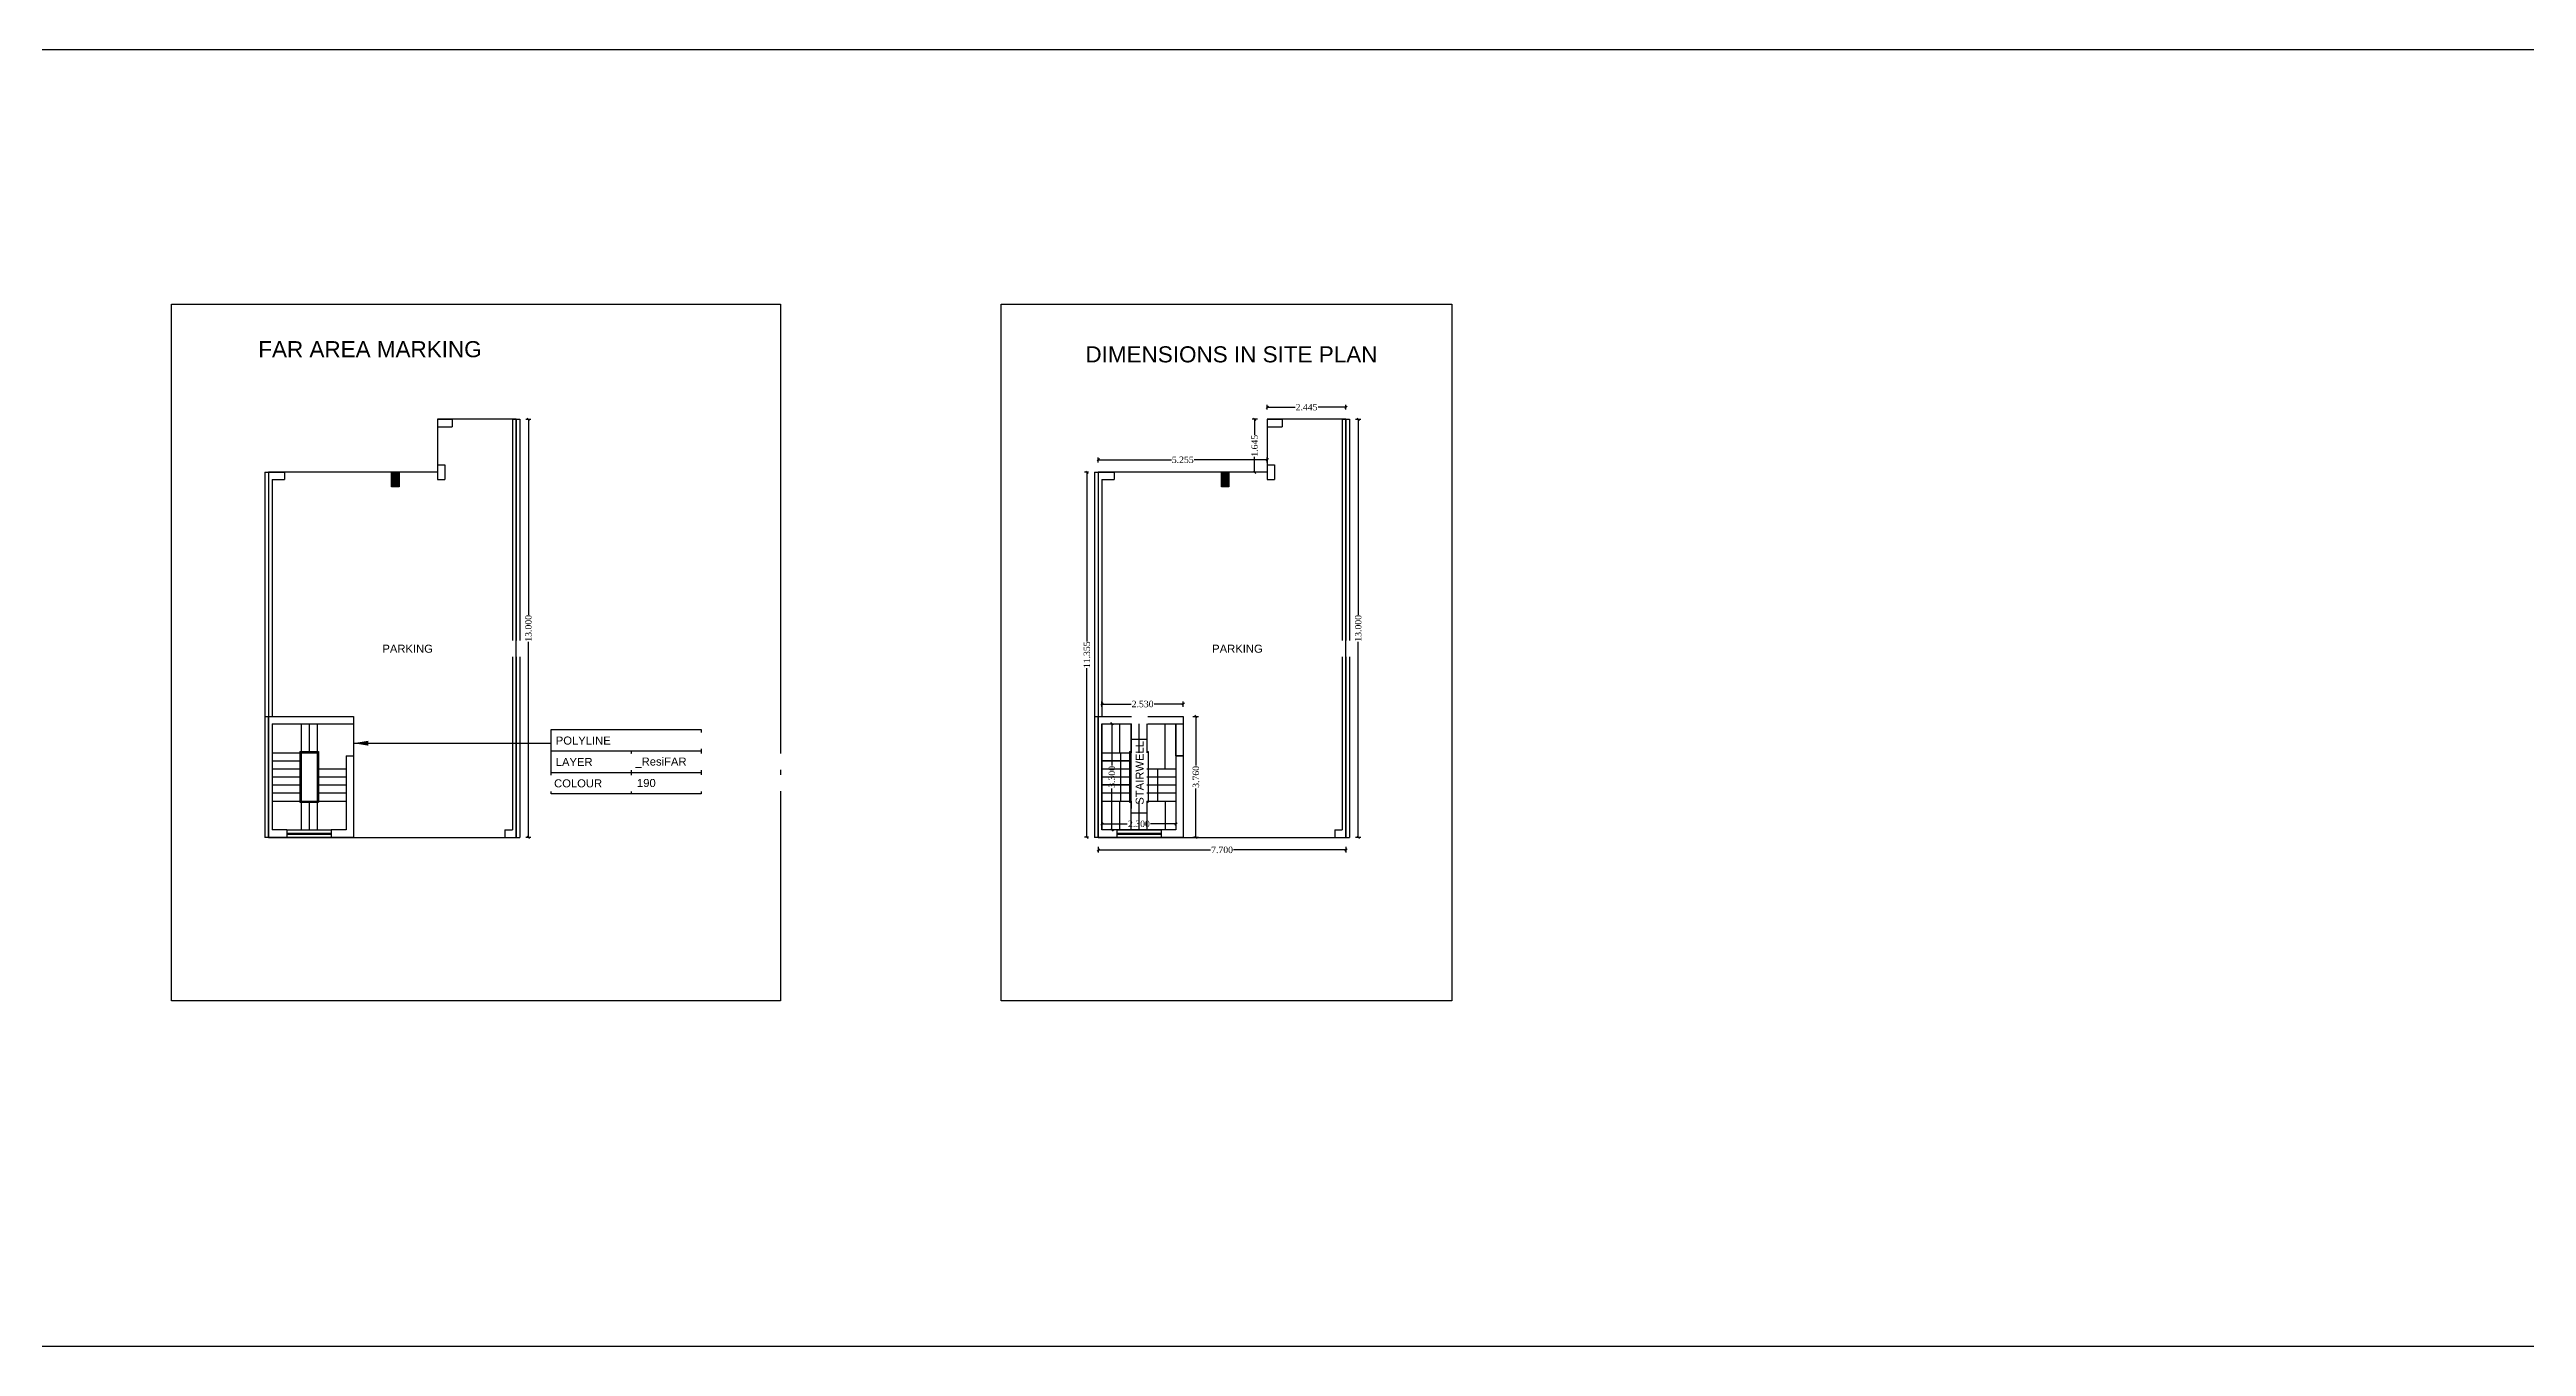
# Model space of a CAD drawing. Header units: metres. Extents: x 180 to 389, y -165 to 195.
# Drawn here: x 228.8 to 305.8, y 46.8 to 87.2 of the extents above; entities that cross this region are included whole.
import ezdxf

# ---------------------------------------------------------------- set-up
doc = ezdxf.new("R2010")
doc.units = ezdxf.units.M
doc.header["$LTSCALE"] = 2
doc.header["$MEASUREMENT"] = 0
for name, color, linetype in [('_CoverageProposed', 215, 'Continuous'), ('_Dimension', 87, 'Continuous'), ('_Door', 114, 'Continuous'), ('_Parking', 60, 'Continuous'), ('_ResiFAR', 190, 'Continuous'), ('_StaircaseLanding', 210, 'Continuous'), ('_StaircaseWell', 140, 'Continuous'), ('_StairFlight', 105, 'Continuous'), ('_Stairs', 120, 'Continuous')]:
    doc.layers.add(name, color=color, linetype=linetype)
doc.styles.add('DRAWING', font='times.ttf', dxfattribs={"height": 0.2})
doc.styles.get("Standard").update_dxf_attribs({"font": 'arial.ttf'})
doc.dimstyles.new('Copy of DRAWING', dxfattribs={"dimtxt": 0.2, "dimasz": 0.46, "dimexe": 0.076, "dimexo": 0.3, "dimgap": 0.037, "dimtad": 0, "dimdec": 3, "dimzin": 0, "dimdsep": 46, "dimtxsty": 'DRAWING', "dimblk": 'ARCHTICK', "dimtsz": 0.037, "dimcen": 0.09, "dimclre": 256, "dimclrt": 256, "dimadec": 0, "dimazin": 0, "dimtfac": 1, "dimtdec": 3, "dimtix": 1, "dimtofl": 0, "dimtmove": 2, "dimatfit": 3, "dimfxl": 1, "dimtolj": 1, "dimtzin": 0, "dimarcsym": 0})
doc.dimstyles.new('DRAWING', dxfattribs={"dimtxt": 0.2, "dimasz": 0.076, "dimexe": 0.076, "dimexo": 0.3, "dimgap": 0.037, "dimtad": 0, "dimdec": 3, "dimzin": 0, "dimdsep": 46, "dimtxsty": 'DRAWING', "dimblk": 'ARCHTICK', "dimtsz": 0.037, "dimcen": 0.09, "dimclre": 256, "dimclrt": 256, "dimadec": 0, "dimazin": 0, "dimtfac": 1, "dimtdec": 3, "dimtix": 1, "dimtofl": 0, "dimtmove": 2, "dimatfit": 3, "dimfxl": 1, "dimtolj": 1, "dimtzin": 0, "dimarcsym": 0})

# ---------------------------------------------------------------- blocks, each defined once
blk = doc.blocks.new('*D285')
at = {"layer": '_Dimension', "linetype": 'ByBlock', "lineweight": -2, "ltscale": 0.01}
for p, q in [((243.622, 75.678), (243.782, 75.678)), ((243.622, 62.678), (243.782, 62.678))]:
    blk.add_line(p, q, dxfattribs=at)
at = {"layer": '_Dimension', "color": 0, "linetype": 'ByBlock', "lineweight": -2, "ltscale": 0.01}
for p, q in [((243.743, 75.641), (243.669, 75.715)), ((243.706, 75.678), (243.706, 69.598)), ((243.706, 62.678), (243.706, 68.757)), ((243.669, 62.715), (243.743, 62.641))]:
    blk.add_line(p, q, dxfattribs=at)
at = {"layer": 'Defpoints', "color": 0, "ltscale": 0.01}
for p in [(243.322, 75.678), (243.706, 75.678), (243.322, 62.678)]:
    blk.add_point(p, dxfattribs=at)
at = {"layer": '_Dimension', "ltscale": 0.01, "insert": (243.706, 69.178), "char_height": 0.2, "attachment_point": 5, "rotation": 90, "style": 'DRAWING'}
blk.add_mtext('\\A1;13.000', dxfattribs=at)
blk = doc.blocks.new('_ArchTick')
blk = doc.blocks.new('*D290')
at = {"layer": '_Dimension', "color": 0, "linetype": 'ByBlock', "lineweight": -2, "ltscale": 0.01}
for p, q in [((266.717, 76.091), (266.643, 76.017)), ((266.68, 76.054), (267.546, 76.054)), ((269.125, 76.054), (268.259, 76.054)), ((269.088, 76.017), (269.162, 76.091))]:
    blk.add_line(p, q, dxfattribs=at)
at = {"layer": '_Dimension', "linetype": 'ByBlock', "lineweight": -2, "ltscale": 0.01}
for p, q in [((266.68, 75.978), (266.68, 76.13)), ((269.125, 75.978), (269.125, 76.13))]:
    blk.add_line(p, q, dxfattribs=at)
at = {"layer": 'Defpoints', "color": 0, "ltscale": 0.01}
for p in [(266.68, 75.678), (269.125, 76.054), (269.125, 75.678)]:
    blk.add_point(p, dxfattribs=at)
at = {"layer": '_Dimension', "ltscale": 0.01, "insert": (267.903, 76.054), "char_height": 0.2, "attachment_point": 5, "style": 'DRAWING'}
blk.add_mtext('\\A1;2.445', dxfattribs=at)
blk = doc.blocks.new('*D291')
at = {"layer": '_Dimension', "linetype": 'ByBlock', "lineweight": -2, "ltscale": 0.01}
for p, q in [((266.38, 75.678), (266.21, 75.678)), ((266.38, 74.033), (266.21, 74.033))]:
    blk.add_line(p, q, dxfattribs=at)
at = {"layer": '_Dimension', "color": 0, "linetype": 'ByBlock', "lineweight": -2, "ltscale": 0.01}
for p, q in [((266.323, 75.641), (266.249, 75.715)), ((266.286, 75.678), (266.286, 75.198)), ((266.249, 74.07), (266.323, 73.996)), ((266.286, 74.033), (266.286, 74.513))]:
    blk.add_line(p, q, dxfattribs=at)
at = {"layer": 'Defpoints', "color": 0, "ltscale": 0.01}
for p in [(266.68, 75.678), (266.286, 74.033), (266.68, 74.033)]:
    blk.add_point(p, dxfattribs=at)
at = {"layer": '_Dimension', "ltscale": 0.01, "insert": (266.286, 74.855), "char_height": 0.2, "attachment_point": 5, "rotation": 90, "style": 'DRAWING'}
blk.add_mtext('\\A1;1.645', dxfattribs=at)
blk = doc.blocks.new('*D292')
at = {"layer": '_Dimension', "color": 0, "linetype": 'ByBlock', "lineweight": -2, "ltscale": 0.01}
for p, q in [((261.462, 74.455), (261.388, 74.381)), ((261.425, 74.418), (263.7, 74.418)), ((266.68, 74.418), (264.405, 74.418)), ((266.643, 74.381), (266.717, 74.455))]:
    blk.add_line(p, q, dxfattribs=at)
at = {"layer": '_Dimension', "linetype": 'ByBlock', "lineweight": -2, "ltscale": 0.01}
for p, q in [((261.425, 74.333), (261.425, 74.494)), ((266.68, 74.333), (266.68, 74.494))]:
    blk.add_line(p, q, dxfattribs=at)
at = {"layer": 'Defpoints', "color": 0, "ltscale": 0.01}
for p in [(261.425, 74.033), (266.68, 74.418), (266.68, 74.033)]:
    blk.add_point(p, dxfattribs=at)
at = {"layer": '_Dimension', "ltscale": 0.01, "insert": (264.053, 74.418), "char_height": 0.2, "attachment_point": 5, "style": 'DRAWING'}
blk.add_mtext('\\A1;5.255', dxfattribs=at)
blk = doc.blocks.new('*D293')
at = {"layer": '_Dimension', "linetype": 'ByBlock', "lineweight": -2, "ltscale": 0.01}
for p, q in [((261.125, 74.033), (260.996, 74.033)), ((261.125, 62.678), (260.996, 62.678))]:
    blk.add_line(p, q, dxfattribs=at)
at = {"layer": '_Dimension', "color": 0, "linetype": 'ByBlock', "lineweight": -2, "ltscale": 0.01}
for p, q in [((261.109, 73.996), (261.035, 74.07)), ((261.072, 74.033), (261.072, 68.771)), ((261.072, 62.678), (261.072, 67.939)), ((261.035, 62.715), (261.109, 62.641))]:
    blk.add_line(p, q, dxfattribs=at)
at = {"layer": 'Defpoints', "color": 0, "ltscale": 0.01}
for p in [(261.425, 74.033), (261.072, 62.678), (261.425, 62.678)]:
    blk.add_point(p, dxfattribs=at)
at = {"layer": '_Dimension', "ltscale": 0.01, "insert": (261.072, 68.355), "char_height": 0.2, "attachment_point": 5, "rotation": 90, "style": 'DRAWING'}
blk.add_mtext('\\A1;11.355', dxfattribs=at)
blk = doc.blocks.new('*D294')
at = {"layer": '_Dimension', "color": 0, "linetype": 'ByBlock', "lineweight": -2, "ltscale": 0.01}
for p, q in [((261.462, 62.323), (261.388, 62.249)), ((261.425, 62.286), (264.917, 62.286)), ((269.125, 62.286), (265.634, 62.286)), ((269.088, 62.249), (269.162, 62.323))]:
    blk.add_line(p, q, dxfattribs=at)
at = {"layer": '_Dimension', "linetype": 'ByBlock', "lineweight": -2, "ltscale": 0.01}
for p, q in [((261.425, 62.378), (261.425, 62.21)), ((269.125, 62.378), (269.125, 62.21))]:
    blk.add_line(p, q, dxfattribs=at)
at = {"layer": 'Defpoints', "color": 0, "ltscale": 0.01}
for p in [(261.425, 62.678), (269.125, 62.678), (269.125, 62.286)]:
    blk.add_point(p, dxfattribs=at)
at = {"layer": '_Dimension', "ltscale": 0.01, "insert": (265.275, 62.286), "char_height": 0.2, "attachment_point": 5, "style": 'DRAWING'}
blk.add_mtext('\\A1;7.700', dxfattribs=at)
blk = doc.blocks.new('*D295')
at = {"layer": '_Dimension', "linetype": 'ByBlock', "lineweight": -2, "ltscale": 0.01}
for p, q in [((269.425, 75.678), (269.586, 75.678)), ((269.425, 62.678), (269.586, 62.678))]:
    blk.add_line(p, q, dxfattribs=at)
at = {"layer": '_Dimension', "color": 0, "linetype": 'ByBlock', "lineweight": -2, "ltscale": 0.01}
for p, q in [((269.547, 75.641), (269.473, 75.715)), ((269.51, 75.678), (269.51, 69.598)), ((269.51, 62.678), (269.51, 68.757)), ((269.473, 62.715), (269.547, 62.641))]:
    blk.add_line(p, q, dxfattribs=at)
at = {"layer": 'Defpoints', "color": 0, "ltscale": 0.01}
for p in [(269.125, 75.678), (269.51, 75.678), (269.125, 62.678)]:
    blk.add_point(p, dxfattribs=at)
at = {"layer": '_Dimension', "ltscale": 0.01, "insert": (269.51, 69.178), "char_height": 0.2, "attachment_point": 5, "rotation": 90, "style": 'DRAWING'}
blk.add_mtext('\\A1;13.000', dxfattribs=at)
blk = doc.blocks.new('*D296')
at = {"layer": '_Dimension', "color": 0, "linetype": 'ByBlock', "lineweight": -2, "ltscale": 0.01}
for p, q in [((261.577, 66.86), (261.503, 66.786)), ((261.54, 66.823), (262.444, 66.823)), ((264.07, 66.823), (263.166, 66.823)), ((264.033, 66.786), (264.107, 66.86))]:
    blk.add_line(p, q, dxfattribs=at)
at = {"layer": '_Dimension', "linetype": 'ByBlock', "lineweight": -2, "ltscale": 0.01}
for p, q in [((261.54, 66.738), (261.54, 66.899)), ((264.07, 66.738), (264.07, 66.899))]:
    blk.add_line(p, q, dxfattribs=at)
at = {"layer": 'Defpoints', "color": 0, "ltscale": 0.01}
for p in [(261.54, 66.438), (264.07, 66.823), (264.07, 66.438)]:
    blk.add_point(p, dxfattribs=at)
at = {"layer": '_Dimension', "ltscale": 0.01, "insert": (262.805, 66.823), "char_height": 0.2, "attachment_point": 5, "style": 'DRAWING'}
blk.add_mtext('\\A1;2.530', dxfattribs=at)
blk = doc.blocks.new('*D297')
at = {"layer": '_Dimension', "linetype": 'ByBlock', "lineweight": -2, "ltscale": 0.01}
for p, q in [((264.37, 66.438), (264.539, 66.438)), ((264.37, 62.678), (264.539, 62.678))]:
    blk.add_line(p, q, dxfattribs=at)
at = {"layer": '_Dimension', "color": 0, "linetype": 'ByBlock', "lineweight": -2, "ltscale": 0.01}
for p, q in [((264.5, 66.401), (264.426, 66.475)), ((264.463, 66.438), (264.463, 64.916)), ((264.463, 62.678), (264.463, 64.2)), ((264.426, 62.715), (264.5, 62.641))]:
    blk.add_line(p, q, dxfattribs=at)
at = {"layer": 'Defpoints', "color": 0, "ltscale": 0.01}
for p in [(264.07, 66.438), (264.07, 62.678), (264.463, 62.678)]:
    blk.add_point(p, dxfattribs=at)
at = {"layer": '_Dimension', "ltscale": 0.01, "insert": (264.463, 64.558), "char_height": 0.2, "attachment_point": 5, "rotation": 90, "style": 'DRAWING'}
blk.add_mtext('\\A1;3.760', dxfattribs=at)
blk = doc.blocks.new('*D298')
at = {"layer": '_Dimension', "color": 0, "linetype": 'ByBlock', "lineweight": -2, "ltscale": 0.01}
for p, q in [((261.886, 66.171), (261.812, 66.245)), ((261.849, 66.208), (261.849, 64.916)), ((261.849, 62.908), (261.849, 64.2)), ((261.812, 62.945), (261.886, 62.871))]:
    blk.add_line(p, q, dxfattribs=at)
at = {"layer": '_Dimension', "linetype": 'ByBlock', "lineweight": -2, "ltscale": 0.01}
for p, q in [((261.84, 66.208), (261.925, 66.208)), ((261.84, 62.908), (261.925, 62.908))]:
    blk.add_line(p, q, dxfattribs=at)
at = {"layer": 'Defpoints', "color": 0, "ltscale": 0.01}
for p in [(261.54, 66.208), (261.54, 62.908), (261.849, 62.908)]:
    blk.add_point(p, dxfattribs=at)
at = {"layer": '_Dimension', "ltscale": 0.01, "insert": (261.849, 64.558), "char_height": 0.2, "attachment_point": 5, "rotation": 90, "style": 'DRAWING'}
blk.add_mtext('\\A1;3.300', dxfattribs=at)
blk = doc.blocks.new('*D299')
at = {"layer": '_Dimension', "linetype": 'ByBlock', "lineweight": -2, "ltscale": 0.01}
for p, q in [((261.54, 63.208), (261.54, 63.172)), ((263.84, 63.208), (263.84, 63.172))]:
    blk.add_line(p, q, dxfattribs=at)
at = {"layer": '_Dimension', "color": 0, "linetype": 'ByBlock', "lineweight": -2, "ltscale": 0.01}
for p, q in [((261.577, 63.133), (261.503, 63.059)), ((261.54, 63.096), (262.329, 63.096)), ((263.84, 63.096), (263.051, 63.096)), ((263.803, 63.059), (263.877, 63.133))]:
    blk.add_line(p, q, dxfattribs=at)
at = {"layer": 'Defpoints', "color": 0, "ltscale": 0.01}
for p in [(261.54, 62.908), (263.84, 63.096), (263.84, 62.908)]:
    blk.add_point(p, dxfattribs=at)
at = {"layer": '_Dimension', "ltscale": 0.01, "insert": (262.69, 63.096), "char_height": 0.2, "attachment_point": 5, "style": 'DRAWING'}
blk.add_mtext('\\A1;2.300', dxfattribs=at)

msp = doc.modelspace()

# ---------------------------------------------------------------- hatches: boundary and pattern name
at = {"ltscale": 0.01}
h = msp.add_hatch(dxfattribs=at)
h.set_pattern_fill('ANSI31', color=256, scale=0.25, angle=180)
h.set_pattern_definition([(225, (465.14586, -186.755774), (0.022097087, -0.022097087), [])])
h.paths.add_polyline_path([(239.4517, 73.5828), (239.4517, 74.0328), (239.6817, 74.0328), (239.6817, 73.5828)])
h = msp.add_hatch(dxfattribs=at)
h.set_pattern_fill('ANSI31', color=256, scale=0.25, angle=180)
h.set_pattern_definition([(225, (490.94936, -186.755774), (0.022097087, -0.022097087), [])])
h.paths.add_polyline_path([(265.2552, 73.5828), (265.2552, 74.0328), (265.4852, 74.0328), (265.4852, 73.5828)])

# ---------------------------------------------------------------- linework, layer by layer
for p, q in [((240.8767, 75.6778), (241.3367, 75.6778)), ((240.8767, 75.6778), (240.8767, 75.4478)), ((241.3367, 75.6778), (241.3367, 75.4478)), ((243.2067, 75.6778), (243.2067, 62.9078)), ((243.2067, 75.6778), (243.4367, 75.6778)), ((243.3217, 75.6778), (243.3217, 62.6778)), ((243.4367, 75.6778), (243.4367, 62.6778)), ((266.6802, 75.6778), (267.1402, 75.6778)), ((266.6802, 75.6778), (266.6802, 75.4478)), ((267.1402, 75.6778), (267.1402, 75.4478)), ((269.0102, 75.6778), (269.0102, 62.9078)), ((269.0102, 75.6778), (269.2402, 75.6778)), ((269.1252, 75.6778), (269.1252, 62.6778)), ((269.2402, 75.6778), (269.2402, 62.6778)), ((240.8767, 75.4478), (241.3367, 75.4478)), ((266.6802, 75.4478), (267.1402, 75.4478)), ((235.5067, 74.0328), (235.5067, 62.6778)), ((235.5067, 74.0328), (236.1167, 74.0328)), ((235.6217, 74.0328), (235.6217, 62.6778)), ((236.1167, 74.0328), (236.1167, 73.8028)), ((239.4517, 74.0328), (239.5667, 74.0328)), ((240.8767, 74.2628), (240.8767, 73.8028)), ((240.8767, 74.2628), (241.1067, 74.2628)), ((241.1067, 74.2628), (241.1067, 73.8028)), ((261.3102, 74.0328), (261.3102, 62.6778)), ((261.3102, 74.0328), (261.9202, 74.0328)), ((261.4252, 74.0328), (261.4252, 62.6778)), ((261.9202, 74.0328), (261.9202, 73.8028)), ((265.2552, 74.0328), (265.3702, 74.0328)), ((266.6802, 74.2628), (266.6802, 73.8028)), ((266.6802, 74.2628), (266.9102, 74.2628)), ((266.9102, 74.2628), (266.9102, 73.8028)), ((235.7367, 73.8028), (235.7367, 66.4378)), ((235.7367, 73.8028), (236.1167, 73.8028)), ((240.8767, 73.8028), (241.1067, 73.8028)), ((261.5402, 73.8028), (261.5402, 66.4378)), ((261.5402, 73.8028), (261.9202, 73.8028)), ((266.6802, 73.8028), (266.9102, 73.8028)), ((235.5067, 66.4378), (238.2667, 66.4378)), ((235.6217, 66.4378), (238.2667, 66.4378)), ((238.2667, 66.4378), (238.2667, 66.2078)), ((261.3102, 66.4378), (264.0702, 66.4378)), ((261.4252, 66.4378), (264.0702, 66.4378)), ((264.0702, 66.4378), (264.0702, 66.2078)), ((235.7367, 66.2078), (235.7367, 62.9078)), ((235.7367, 66.2078), (238.2667, 66.2078)), ((236.6367, 66.2078), (236.6367, 62.9078)), ((236.6367, 66.2078), (236.6367, 62.9078)), ((236.8867, 66.2078), (236.8867, 65.3078)), ((237.1367, 66.2078), (237.1367, 65.3078)), ((261.5402, 66.2078), (261.5402, 62.9078)), ((261.5402, 66.2078), (264.0702, 66.2078)), ((262.4402, 66.2078), (262.4402, 62.9078)), ((262.4402, 66.2078), (262.4402, 62.9078)), ((262.6902, 66.2078), (262.6902, 65.3078)), ((262.9402, 66.2078), (262.9402, 65.3078)), ((235.7367, 65.3078), (237.1367, 65.3078)), ((235.7367, 65.0578), (236.6367, 65.0578)), ((235.7367, 64.8078), (236.6367, 64.8078)), ((236.5967, 65.3478), (237.1767, 65.3478)), ((236.5967, 65.3478), (236.5967, 63.7678)), ((236.6167, 65.3278), (237.1567, 65.3278)), ((236.6167, 65.3278), (236.6167, 63.7878)), ((237.1367, 65.3078), (237.1367, 62.9078)), ((237.1367, 64.8078), (238.0367, 64.8078)), ((237.1567, 65.3278), (237.1567, 63.7878)), ((237.1767, 65.3478), (237.1767, 63.7678)), ((238.0367, 65.2078), (238.0367, 62.9078)), ((238.0367, 65.2078), (238.2667, 65.2078)), ((238.2667, 65.2078), (238.2667, 62.6778)), ((244.417, 65.3633), (249.0812, 65.3633)), ((261.5402, 65.3078), (262.9402, 65.3078)), ((261.5402, 65.0578), (262.4402, 65.0578)), ((261.5402, 64.8078), (262.4402, 64.8078)), ((262.4002, 65.3478), (262.9802, 65.3478)), ((262.4002, 65.3478), (262.4002, 63.7678)), ((262.4202, 65.3278), (262.9602, 65.3278)), ((262.4202, 65.3278), (262.4202, 63.7878)), ((262.9402, 65.3078), (262.9402, 62.9078)), ((262.9402, 64.8078), (263.8402, 64.8078)), ((262.9602, 65.3278), (262.9602, 63.7878)), ((262.9802, 65.3478), (262.9802, 63.7678)), ((263.8402, 65.2078), (263.8402, 62.9078)), ((263.8402, 65.2078), (264.0702, 65.2078)), ((264.0702, 65.2078), (264.0702, 62.6778)), ((235.7367, 64.5578), (236.6367, 64.5578)), ((235.7367, 64.3078), (236.6367, 64.3078)), ((235.7367, 64.0578), (236.6367, 64.0578)), ((237.1367, 64.5578), (238.0367, 64.5578)), ((237.1367, 64.3078), (238.0367, 64.3078)), ((237.1367, 64.0578), (238.0367, 64.0578)), ((244.417, 64.696), (249.0812, 64.696)), ((261.5402, 64.5578), (262.4402, 64.5578)), ((261.5402, 64.3078), (262.4402, 64.3078)), ((261.5402, 64.0578), (262.4402, 64.0578)), ((262.9402, 64.5578), (263.8402, 64.5578)), ((262.9402, 64.3078), (263.8402, 64.3078)), ((262.9402, 64.0578), (263.8402, 64.0578)), ((235.7367, 63.8078), (238.0367, 63.8078)), ((236.5967, 63.7678), (237.1767, 63.7678)), ((236.6167, 63.7878), (237.1567, 63.7878)), ((236.8867, 63.8078), (236.8867, 62.9078)), ((261.5402, 63.8078), (263.8402, 63.8078)), ((262.4002, 63.7678), (262.9802, 63.7678)), ((262.4202, 63.7878), (262.9602, 63.7878)), ((262.6902, 63.8078), (262.6902, 62.9078)), ((236.1967, 62.6778), (235.5067, 62.6778)), ((236.1967, 62.9078), (235.7367, 62.9078)), ((236.1967, 62.9078), (236.1967, 62.6778)), ((236.1967, 62.9078), (237.5767, 62.9078)), ((236.1967, 62.8078), (237.5767, 62.8078)), ((236.1967, 62.7778), (237.5767, 62.7778)), ((236.1967, 62.6778), (237.5767, 62.6778)), ((238.0367, 62.9078), (237.5767, 62.9078)), ((237.5767, 62.9078), (237.5767, 62.6778)), ((238.2667, 62.6778), (237.5767, 62.6778)), ((242.9767, 62.9078), (243.2067, 62.9078)), ((242.9767, 62.9078), (242.9767, 62.6778)), ((242.9767, 62.6778), (243.4367, 62.6778)), ((262.0002, 62.6778), (261.3102, 62.6778)), ((262.0002, 62.9078), (261.5402, 62.9078)), ((262.0002, 62.9078), (262.0002, 62.6778)), ((262.0002, 62.9078), (263.3802, 62.9078)), ((262.0002, 62.8078), (263.3802, 62.8078)), ((262.0002, 62.7778), (263.3802, 62.7778)), ((262.0002, 62.6778), (263.3802, 62.6778)), ((263.8402, 62.9078), (263.3802, 62.9078)), ((263.3802, 62.9078), (263.3802, 62.6778)), ((264.0702, 62.6778), (263.3802, 62.6778)), ((268.7802, 62.9078), (269.0102, 62.9078)), ((268.7802, 62.9078), (268.7802, 62.6778)), ((268.7802, 62.6778), (269.2402, 62.6778))]:
    msp.add_line(p, q, dxfattribs=at)
for points in [[(180.407, 87.1765), (389.0953, 87.1765), (389.0953, 46.8453), (180.407, 46.8453)], [(232.6055, 79.2569), (251.5461, 79.2569), (251.5461, 57.5921), (232.6055, 57.5921)], [(258.409, 79.2569), (272.4194, 79.2569), (272.4194, 57.5921), (258.409, 57.5921)], [(239.6817, 73.5828), (239.4517, 73.5828), (239.4517, 74.0328), (239.6817, 74.0328)], [(265.4852, 73.5828), (265.2552, 73.5828), (265.2552, 74.0328), (265.4852, 74.0328)], [(244.417, 66.0306), (249.0812, 66.0306), (249.0812, 64.0287), (244.417, 64.0287)]]:
    msp.add_lwpolyline(points, close=True, dxfattribs=at)
at = {"layer": '_Door', "ltscale": 0.01}
msp.add_lwpolyline([(263.8402, 66.2078), (264.0702, 66.2078), (264.0702, 65.2078), (263.8402, 65.2078)], close=True, dxfattribs=at)
at = {"layer": '_ResiFAR', "ltscale": 0.01}
for points in [[(235.6217, 66.4378), (238.2667, 66.4378), (238.2667, 62.6778), (235.6217, 62.6778)], [(261.4252, 66.4378), (264.0702, 66.4378), (264.0702, 62.6778), (261.4252, 62.6778)]]:
    msp.add_lwpolyline(points, close=True, dxfattribs=at)
at = {"layer": '_StaircaseLanding', "ltscale": 0.01}
for points in [[(263.5068, 64.8078), (263.5068, 66.2078)], [(263.5068, 63.8078), (263.5068, 62.9078)]]:
    msp.add_lwpolyline(points, dxfattribs=at)
at = {"layer": '_StaircaseWell', "ltscale": 0.01}
msp.add_lwpolyline([(261.5402, 66.2078), (263.8402, 66.2078), (263.8402, 62.9078), (261.5402, 62.9078)], close=True, dxfattribs=at)

# ---------------------------------------------------------------- dimensions: what is measured, and where the dimension line sits
at = {"layer": '_Dimension', "ltscale": 0.01}
for base, p1, p2, picture, middle in [((266.2859, 74.0328), (266.6802, 75.6778), (266.6802, 74.0328), '*D291', (266.2859, 74.8553)), ((261.0719, 62.6778), (261.4252, 74.0328), (261.4252, 62.6778), '*D293', (261.0719, 68.3553)), ((261.8487, 62.9078), (261.5402, 66.2078), (261.5402, 62.9078), '*D298', (261.8487, 64.5578)), ((264.4631, 62.6778), (264.0702, 66.4378), (264.0702, 62.6778), '*D297', (264.4631, 64.5578))]:
    dim = msp.add_linear_dim(base=base, p1=p1, p2=p2, angle=90, dimstyle='DRAWING', dxfattribs=at)
    dim.commit()
    dim.dimension.update_dxf_attribs({"geometry": picture, "text_midpoint": middle})
for base, p1, p2, picture, middle in [((269.1252, 76.054), (266.6802, 75.6778), (269.1252, 75.6778), '*D290', (267.9027, 76.054)), ((266.6802, 74.4181), (261.4252, 74.0328), (266.6802, 74.0328), '*D292', (264.0527, 74.4181)), ((264.0702, 66.8235), (261.5402, 66.4378), (264.0702, 66.4378), '*D296', (262.8052, 66.8235)), ((269.1252, 62.2862), (261.4252, 62.6778), (269.1252, 62.6778), '*D294', (265.2752, 62.2862))]:
    dim = msp.add_linear_dim(base=base, p1=p1, p2=p2, dimstyle='DRAWING', dxfattribs=at)
    dim.commit()
    dim.dimension.update_dxf_attribs({"geometry": picture, "text_midpoint": middle})

# ---------------------------------------------------------------- next in the draw order: texts
at = {"ltscale": 0.01, "attachment_point": 1, "bg_fill": 2}
for s, insert, char_height, width in [('FAR AREA MARKING', (235.3054, 78.1082), 0.5, 10.361623), ('DIMENSIONS IN SITE PLAN', (261.0262, 77.9477), 0.5, 10.361623), ('POLYLINE', (244.556, 65.8126), 0.25, 4.517248)]:
    msp.add_mtext(s, dxfattribs=dict(at, insert=insert, char_height=char_height, width=width))
at = {"layer": '_Parking', "ltscale": 0.01, "char_height": 0.25, "width": 4.517248, "attachment_point": 1, "bg_fill": 2}
for insert in [(239.1646, 68.6685), (264.9681, 68.6685)]:
    msp.add_mtext('PARKING', dxfattribs=dict(at, insert=insert))

# ---------------------------------------------------------------- next in the draw order: linework, layer by layer
at = {"ltscale": 0.01}
msp.add_line((246.9002, 65.3633), (246.9002, 64.0287), dxfattribs=at)
at = {"layer": '_CoverageProposed', "ltscale": 0.01}
for points in [[(235.6217, 74.0328), (235.6217, 62.6778), (243.3217, 62.6778), (243.3217, 75.6778), (240.8767, 75.6778), (240.8767, 74.0328)], [(261.4252, 74.0328), (261.4252, 62.6778), (269.1252, 62.6778), (269.1252, 75.6778), (266.6802, 75.6778), (266.6802, 74.0328)]]:
    msp.add_lwpolyline(points, close=True, dxfattribs=at)

# ---------------------------------------------------------------- next in the draw order: dimensions: what is measured, and where the dimension line sits
at = {"layer": '_Dimension', "ltscale": 0.01}
for base, p1, p2, picture, middle in [((243.7064, 75.6778), (243.3217, 62.6778), (243.3217, 75.6778), '*D285', (243.7064, 69.1778)), ((269.5099, 75.6778), (269.1252, 62.6778), (269.1252, 75.6778), '*D295', (269.5099, 69.1778))]:
    dim = msp.add_linear_dim(base=base, p1=p1, p2=p2, angle=90, dimstyle='DRAWING', dxfattribs=at)
    dim.commit()
    dim.dimension.update_dxf_attribs({"geometry": picture, "text_midpoint": middle})

# ---------------------------------------------------------------- next in the draw order: texts
at = {"ltscale": 0.01, "insert": (244.556, 65.1453), "char_height": 0.25, "width": 4.517248, "attachment_point": 1, "bg_fill": 2}
msp.add_mtext('LAYER', dxfattribs=at)
at = {"layer": '_StaircaseWell', "ltscale": 0.01, "insert": (262.5881, 63.6934), "char_height": 0.25, "width": 4.517248, "attachment_point": 1, "rotation": 90, "bg_fill": 2}
msp.add_mtext('STAIRWELL', dxfattribs=at)

# ---------------------------------------------------------------- next in the draw order: linework, layer by layer
at = {"layer": '_StaircaseLanding', "ltscale": 0.01}
for points in [[(262.0871, 66.2078), (262.0871, 65.3078)], [(262.0871, 63.8078), (262.0871, 62.9078)]]:
    msp.add_lwpolyline(points, dxfattribs=at)
at = {"layer": '_StairFlight', "ltscale": 0.01}
for points in [[(262.4402, 65.7263), (262.9402, 65.7263)], [(262.1163, 65.3078), (262.1163, 63.8078)], [(263.2687, 64.8078), (263.2687, 63.8078)], [(262.4402, 63.4401), (262.9402, 63.4401)]]:
    msp.add_lwpolyline(points, dxfattribs=at)
at = {"layer": '_Stairs', "ltscale": 0.01}
for points in [[(262.4402, 66.2078), (262.4402, 65.3078)], [(262.6902, 66.2078), (262.6902, 65.3078)], [(262.9402, 66.2078), (262.9402, 65.3078)], [(261.5402, 65.3078), (262.4402, 65.3078)], [(262.4402, 65.0578), (261.5402, 65.0578)], [(261.5402, 64.8078), (262.4402, 64.8078)], [(262.9402, 64.8078), (263.8402, 64.8078)], [(261.5402, 64.5578), (262.4402, 64.5578)], [(262.4402, 64.3078), (261.5402, 64.3078)], [(261.5402, 64.0578), (262.4402, 64.0578)], [(262.9402, 64.5578), (263.8402, 64.5578)], [(262.9402, 64.3078), (263.8402, 64.3078)], [(262.9402, 64.0578), (263.8402, 64.0578)], [(261.5402, 63.8078), (262.4402, 63.8078)], [(262.4402, 63.8078), (262.4402, 62.9078)], [(262.6902, 63.8078), (262.6902, 62.9078)], [(262.9402, 63.8078), (262.9402, 62.9078)], [(262.9402, 63.8078), (263.8402, 63.8078)]]:
    msp.add_lwpolyline(points, dxfattribs=at)

# ---------------------------------------------------------------- next in the draw order: texts
at = {"ltscale": 0.01, "insert": (247.0317, 65.1599), "char_height": 0.25, "width": 4.517248, "attachment_point": 1, "bg_fill": 2}
msp.add_mtext('_ResiFAR', dxfattribs=at)

# ---------------------------------------------------------------- next in the draw order: dimensions: what is measured, and where the dimension line sits
at = {"layer": '_Dimension', "ltscale": 0.01}
dim = msp.add_linear_dim(base=(263.8402, 63.0963), p1=(261.5402, 62.9078), p2=(263.8402, 62.9078), dimstyle='DRAWING', dxfattribs=at)
dim.commit()
dim.dimension.update_dxf_attribs({"geometry": '*D299', "text_midpoint": (262.6902, 63.0963)})

# ---------------------------------------------------------------- next in the draw order: leaders
at = {"ltscale": 0.01}
msp.add_leader([(238.2667, 65.605), (244.417, 65.605)], dimstyle='Copy of DRAWING', override={"dimgap": 0.037, "dimtad": 0}, dxfattribs=at)

# ---------------------------------------------------------------- next in the draw order: texts
at = {"ltscale": 0.01, "insert": (244.5035, 64.4818), "char_height": 0.25, "width": 4.517248, "attachment_point": 1, "bg_fill": 2}
msp.add_mtext('COLOUR', dxfattribs=at)

# ---------------------------------------------------------------- next in the draw order: texts
at = {"ltscale": 0.01, "insert": (247.081, 64.4926), "char_height": 0.25, "width": 4.517248, "attachment_point": 1, "bg_fill": 2}
msp.add_mtext('190', dxfattribs=at)

doc.saveas('drawing.dxf')
